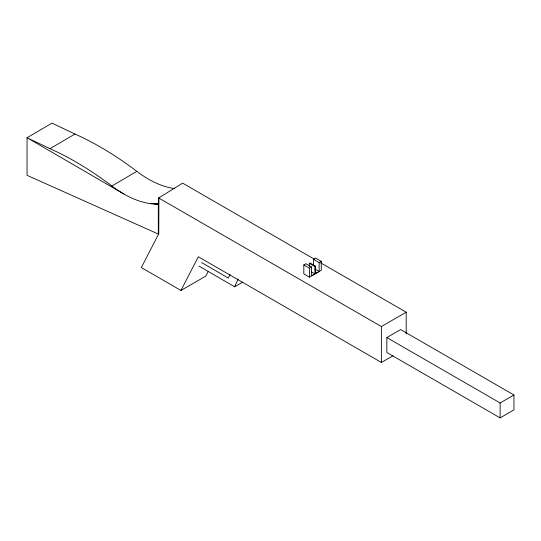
<?xml version="1.0" encoding="UTF-8"?>
<svg xmlns="http://www.w3.org/2000/svg" width="541" height="541" viewBox="0 0 541 541"><rect width="100%" height="100%" fill="white"/><g stroke="black" fill="none" stroke-linecap="round" stroke-linejoin="round"><path stroke-width="0.81" d="M208.096 271.629L205.783 276.12L180.965 290.449L141.336 267.572L158.682 233.881L158.682 197.965L182.635 183.135L314.876 259.484M174.75 188.606A102.35 59.524 59.6 0 1 136.832 171.362A322.903 187.801 59.6 0 0 74.976 134.033L52.024 123.118L27.05 137.745L27.05 175.331L158.31 234.05L158.303 204.058L158.811 203.781M230.06 274.301L228.349 278.094L201.563 262.534M199.027 266.125L234.638 286.777L238.108 279.082M180.965 290.449L198.317 256.759L381.385 362.456L393.064 355.714M123.781 193.962L27.05 137.745L50.002 148.667L74.976 134.033M50.002 148.667A322.903 187.801 59.6 0 1 111.859 185.996L136.832 171.362M158.682 233.881L158.811 197.891M234.638 286.777L242.733 282.104M313.55 264.989L313.55 259.342L315.68 258.118L321.266 261.344L321.266 270.29L309.411 277.134L303.819 273.902L303.819 264.962L305.935 263.744L311.528 266.97L311.528 275.836L314.909 273.881L314.909 266.537L309.317 263.311L309.317 266.578M309.317 263.311L309.973 262.933L315.559 266.165L315.559 273.509L319.143 271.44L319.143 262.574L313.55 259.342M303.819 264.962L309.411 268.194L311.528 266.97M319.143 262.574L321.266 261.344M314.909 266.537L315.559 266.165M158.682 197.965L381.385 326.541L406.203 312.211L406.203 333.925M386.835 337.557L400.658 329.577L513.95 394.991L513.95 409.902L500.127 417.882L386.835 352.475L386.835 337.557L500.127 402.971L513.95 394.991M154.773 204.018L158.357 204.058L151.095 203.707A103.886 60.416 59.6 0 1 111.859 185.996M151.095 203.707L158.31 204.025M320.718 262.858L406.203 312.211M314.95 269.019L319.143 271.44M311.413 271.866L314.909 273.881M500.127 402.971L500.127 417.882M381.385 326.541L381.385 362.456M309.411 268.194L309.411 277.134"/></g></svg>
